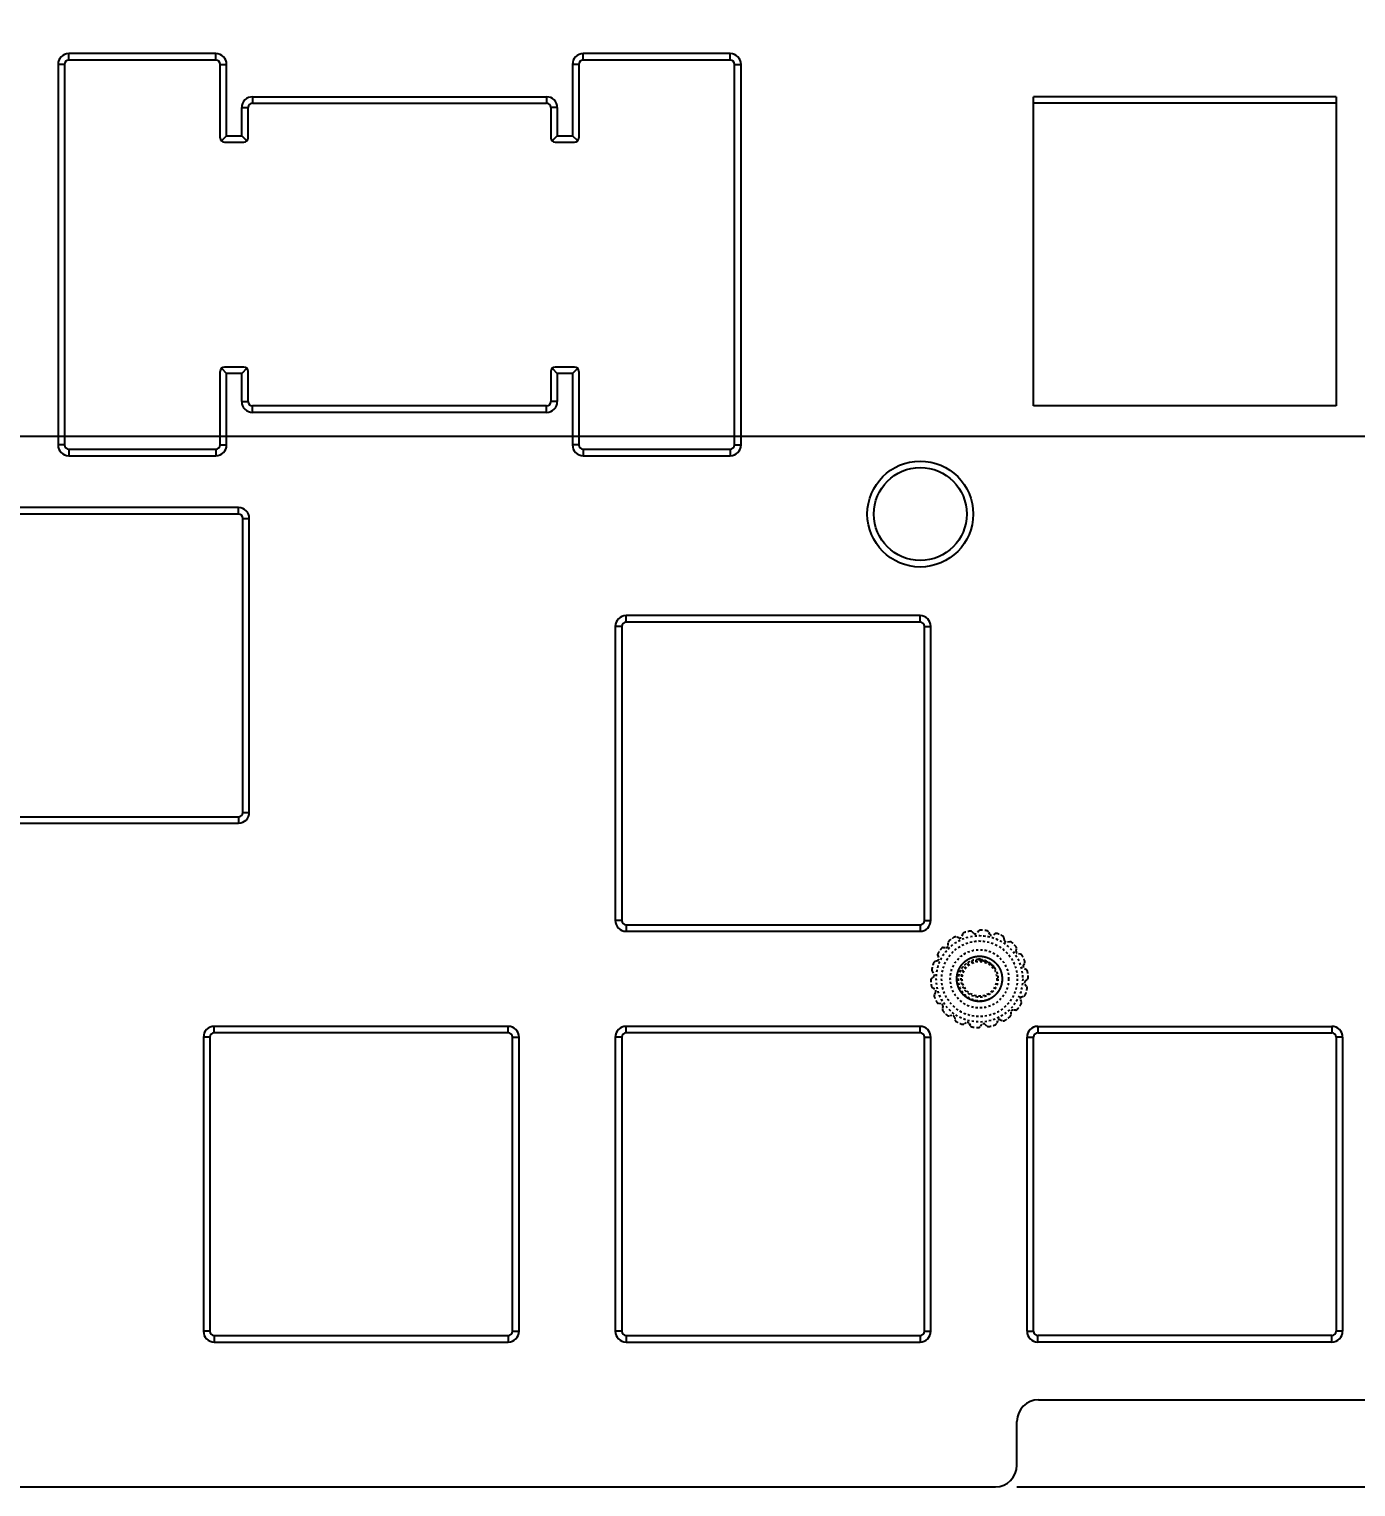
# Model space of a CAD drawing. Header units: inches. Extents: x 1466 to 2556, y -36 to 323.
# Drawn here: x 1826.7 to 1888.1, y 133.9 to 201.4 of the extents above; entities that cross this region are included whole.
import ezdxf

# ---------------------------------------------------------------- set-up
doc = ezdxf.new("R2010")
doc.units = ezdxf.units.IN
doc.header["$LTSCALE"] = 0.909449
doc.header["$MEASUREMENT"] = 0
doc.header["$PDMODE"] = 3
doc.header["$PDSIZE"] = 0.3125
doc.linetypes.add('HIDDEN', pattern=[0.2, 0.1, -0.1])
doc.linetypes.add('PHANTOM', pattern=[0.8, 0.45, -0.05, 0.1, -0.05, 0.1, -0.05])
doc.layers.get('0').update_dxf_attribs({"linetype": 'CONTINUOUS'})
doc.layers.get('Defpoints').update_dxf_attribs({"linetype": 'CONTINUOUS'})
doc.layers.add('DEFAULT_2', color=8, linetype='HIDDEN')
doc.layers.add('DEFAULT_3', color=7, linetype='PHANTOM')
doc.styles.get("Standard").update_dxf_attribs({"font": 'txt', "width": 0.8})
doc.dimstyles.get("Standard").update_dxf_attribs({"dimtxt": 6, "dimasz": 4.5, "dimexe": 1, "dimexo": 1, "dimgap": 0.09, "dimtad": 0, "dimzin": 1, "dimdsep": 46, "dimtxsty": 'STANDARD', "dimcen": 0.09, "dimclrd": 5, "dimclre": 5, "dimclrt": 1, "dimadec": 0, "dimazin": 0, "dimtp": 0.01, "dimtm": 0.01, "dimtfac": 1, "dimtofl": 0, "dimtmove": 0, "dimatfit": 3, "dimfxl": 1, "dimtolj": 1, "dimtzin": 4, "dimarcsym": 0})

# ---------------------------------------------------------------- blocks, each defined once
blk = doc.blocks.new('*D40')
at = {"layer": 'DEFAULT_3', "color": 3, "linetype": 'ByBlock', "lineweight": -2}
for p, q in [((1575.396, 189.462), (1575.396, 181.532)), ((1894.492, 189.462), (1894.492, 181.532)), ((1575.396, 182.532), (1570.896, 182.532)), ((1889.992, 182.532), (1579.896, 182.532))]:
    blk.add_line(p, q, dxfattribs=at)
at = {"layer": 'DEFAULT_3', "color": 3, "linetype": 'ByBlock'}
for points in [[(1579.896, 183.282), (1579.896, 181.782), (1575.396, 182.532)], [(1889.992, 183.282), (1889.992, 181.782), (1894.492, 182.532)]]:
    blk.add_solid(points, dxfattribs=at)
at = {"layer": 'Defpoints', "color": 0, "linetype": 'ByBlock'}
for p in [(1575.396, 190.462), (1894.492, 190.462), (1894.492, 182.532)]:
    blk.add_point(p, dxfattribs=at)
at = {"layer": 'DEFAULT_3', "color": 3, "linetype": 'ByBlock', "insert": (1554.006, 182.532), "char_height": 6, "attachment_point": 5}
blk.add_mtext('\\A1;319.10%%P0.1', dxfattribs=at)
blk = doc.blocks.new('*D37')
at = {"layer": 'DEFAULT_3', "color": 3, "linetype": 'ByBlock', "lineweight": -2}
for p, q in [((1885.63, 243.947), (1914.731, 243.947)), ((1913.731, 239.447), (1913.731, 208.459)), ((1913.731, 142.477), (1913.731, 173.079)), ((1889.992, 137.977), (1914.731, 137.977))]:
    blk.add_line(p, q, dxfattribs=at)
at = {"layer": 'DEFAULT_3', "color": 3, "linetype": 'ByBlock'}
for points in [[(1912.981, 239.447), (1914.481, 239.447), (1913.731, 243.947)], [(1912.981, 142.477), (1914.481, 142.477), (1913.731, 137.977)]]:
    blk.add_solid(points, dxfattribs=at)
at = {"layer": 'Defpoints', "color": 0, "linetype": 'ByBlock'}
for p in [(1884.63, 243.947), (1888.992, 137.977), (1913.731, 137.977)]:
    blk.add_point(p, dxfattribs=at)
at = {"layer": 'DEFAULT_3', "color": 3, "linetype": 'ByBlock', "insert": (1913.731, 190.769), "char_height": 6, "attachment_point": 5, "rotation": 90}
blk.add_mtext('\\A1;105.97%%P0.1', dxfattribs=at)
blk = doc.blocks.new('*D43')
at = {"layer": 'DEFAULT_3', "color": 3, "linetype": 'ByBlock', "lineweight": -2}
for p, q in [((1863.427, 246.947), (1937.19, 246.947)), ((1936.19, 242.447), (1936.19, 207.469)), ((1936.19, 138.447), (1936.19, 174.489)), ((1872.427, 133.947), (1937.19, 133.947))]:
    blk.add_line(p, q, dxfattribs=at)
at = {"layer": 'DEFAULT_3', "color": 3, "linetype": 'ByBlock'}
for points in [[(1935.44, 242.447), (1936.94, 242.447), (1936.19, 246.947)], [(1935.44, 138.447), (1936.94, 138.447), (1936.19, 133.947)]]:
    blk.add_solid(points, dxfattribs=at)
at = {"layer": 'Defpoints', "color": 0, "linetype": 'ByBlock'}
for p in [(1862.427, 246.947), (1936.19, 246.947), (1871.427, 133.947)]:
    blk.add_point(p, dxfattribs=at)
at = {"layer": 'DEFAULT_3', "color": 3, "linetype": 'ByBlock', "insert": (1936.19, 190.979), "char_height": 6, "attachment_point": 5, "rotation": 90}
blk.add_mtext('\\A1;113.00%%P0.1', dxfattribs=at)

msp = doc.modelspace()

# ---------------------------------------------------------------- linework, layer by layer
at = {"color": 7, "linetype": 'Continuous'}
for p, q in [((1828.362, 199.747), (1828.062, 199.747)), ((1828.062, 199.747), (1828.062, 182.147)), ((1828.362, 199.747), (1828.362, 182.147)), ((1835.362, 200.247), (1828.562, 200.247)), ((1828.562, 199.947), (1828.562, 200.247)), ((1835.362, 199.947), (1828.562, 199.947)), ((1835.362, 199.947), (1835.362, 200.247)), ((1835.562, 199.747), (1835.862, 199.747)), ((1835.562, 196.347), (1835.562, 199.747)), ((1835.862, 196.447), (1835.862, 199.747)), ((1852.162, 199.747), (1851.862, 199.747)), ((1851.862, 199.747), (1851.862, 196.447)), ((1852.162, 199.747), (1852.162, 196.347)), ((1859.162, 200.247), (1852.362, 200.247)), ((1852.362, 199.947), (1852.362, 200.247)), ((1859.162, 199.947), (1852.362, 199.947)), ((1859.162, 199.947), (1859.162, 200.247)), ((1859.362, 199.747), (1859.662, 199.747)), ((1859.362, 182.147), (1859.362, 199.747)), ((1859.662, 182.147), (1859.662, 199.747)), ((1837.062, 198.247), (1850.662, 198.247)), ((1837.062, 198.247), (1837.062, 197.947)), ((1850.662, 198.247), (1850.662, 197.947)), ((1887.192, 198.247), (1873.192, 198.247)), ((1873.192, 183.947), (1873.192, 198.247)), ((1887.192, 198.247), (1887.192, 183.947)), ((1836.562, 197.747), (1836.862, 197.747)), ((1836.562, 196.447), (1836.562, 197.747)), ((1836.862, 196.347), (1836.862, 197.747)), ((1837.062, 197.947), (1850.662, 197.947)), ((1851.162, 197.747), (1850.862, 197.747)), ((1850.862, 197.747), (1850.862, 196.347)), ((1851.162, 197.747), (1851.162, 196.447)), ((1887.192, 197.947), (1873.192, 197.947)), ((1835.621, 196.205), (1835.862, 196.447)), ((1835.862, 196.447), (1836.562, 196.447)), ((1836.804, 196.205), (1836.562, 196.447)), ((1850.921, 196.205), (1851.162, 196.447)), ((1851.162, 196.447), (1851.862, 196.447)), ((1852.104, 196.205), (1851.862, 196.447)), ((1835.762, 196.147), (1836.662, 196.147)), ((1851.062, 196.147), (1851.962, 196.147)), ((1835.562, 182.147), (1835.562, 185.547)), ((1835.621, 185.688), (1835.862, 185.447)), ((1836.662, 185.747), (1835.762, 185.747)), ((1836.562, 185.447), (1835.862, 185.447)), ((1835.862, 182.147), (1835.862, 185.447)), ((1836.804, 185.688), (1836.562, 185.447)), ((1836.562, 184.147), (1836.562, 185.447)), ((1836.862, 184.147), (1836.862, 185.547)), ((1850.862, 185.547), (1850.862, 184.147)), ((1850.921, 185.688), (1851.162, 185.447)), ((1851.962, 185.747), (1851.062, 185.747)), ((1851.862, 185.447), (1851.162, 185.447)), ((1851.162, 185.447), (1851.162, 184.147)), ((1852.104, 185.688), (1851.862, 185.447)), ((1851.862, 185.447), (1851.862, 182.147)), ((1852.162, 185.547), (1852.162, 182.147)), ((1836.562, 184.147), (1836.862, 184.147)), ((1851.162, 184.147), (1850.862, 184.147)), ((1850.662, 183.947), (1837.062, 183.947)), ((1837.062, 183.647), (1837.062, 183.947)), ((1850.662, 183.647), (1837.062, 183.647)), ((1850.662, 183.647), (1850.662, 183.947)), ((1887.192, 183.947), (1873.192, 183.947)), ((1828.362, 182.147), (1828.062, 182.147)), ((1835.562, 182.147), (1835.862, 182.147)), ((1852.162, 182.147), (1851.862, 182.147)), ((1859.362, 182.147), (1859.662, 182.147)), ((1828.562, 181.947), (1835.362, 181.947)), ((1828.562, 181.947), (1828.562, 181.647)), ((1828.562, 181.647), (1835.362, 181.647)), ((1835.362, 181.947), (1835.362, 181.647)), ((1852.362, 181.947), (1859.162, 181.947)), ((1852.362, 181.947), (1852.362, 181.647)), ((1852.362, 181.647), (1859.162, 181.647)), ((1859.162, 181.947), (1859.162, 181.647)), ((1836.412, 179.247), (1822.812, 179.247)), ((1836.412, 178.947), (1822.812, 178.947)), ((1836.412, 178.947), (1836.412, 179.247)), ((1836.612, 178.747), (1836.912, 178.747)), ((1836.612, 165.147), (1836.612, 178.747)), ((1836.912, 165.147), (1836.912, 178.747)), ((1867.942, 174.247), (1854.342, 174.247)), ((1854.342, 173.947), (1854.342, 174.247)), ((1867.942, 173.947), (1867.942, 174.247)), ((1854.142, 173.747), (1853.842, 173.747)), ((1853.842, 173.747), (1853.842, 160.147)), ((1854.142, 173.747), (1854.142, 160.147)), ((1867.942, 173.947), (1854.342, 173.947)), ((1868.142, 173.747), (1868.442, 173.747)), ((1868.142, 160.147), (1868.142, 173.747)), ((1868.442, 160.147), (1868.442, 173.747)), ((1822.812, 164.947), (1836.412, 164.947)), ((1822.812, 164.647), (1836.412, 164.647)), ((1836.412, 164.947), (1836.412, 164.647)), ((1836.612, 165.147), (1836.912, 165.147)), ((1854.142, 160.147), (1853.842, 160.147)), ((1854.342, 159.947), (1867.942, 159.947)), ((1854.342, 159.947), (1854.342, 159.647)), ((1867.942, 159.947), (1867.942, 159.647)), ((1868.142, 160.147), (1868.442, 160.147)), ((1854.342, 159.647), (1867.942, 159.647)), ((1848.892, 155.247), (1835.292, 155.247)), ((1835.292, 154.947), (1835.292, 155.247)), ((1848.892, 154.947), (1848.892, 155.247)), ((1867.942, 155.247), (1854.342, 155.247)), ((1854.342, 154.947), (1854.342, 155.247)), ((1867.942, 154.947), (1867.942, 155.247)), ((1873.392, 155.247), (1886.992, 155.247)), ((1873.392, 155.247), (1873.392, 154.947)), ((1886.992, 155.247), (1886.992, 154.947)), ((1835.092, 154.747), (1834.792, 154.747)), ((1834.792, 154.747), (1834.792, 141.147)), ((1835.092, 154.747), (1835.092, 141.147)), ((1848.892, 154.947), (1835.292, 154.947)), ((1849.092, 154.747), (1849.392, 154.747)), ((1849.092, 141.147), (1849.092, 154.747)), ((1849.392, 141.147), (1849.392, 154.747)), ((1854.142, 154.747), (1853.842, 154.747)), ((1853.842, 154.747), (1853.842, 141.147)), ((1854.142, 154.747), (1854.142, 141.147)), ((1867.942, 154.947), (1854.342, 154.947)), ((1868.142, 154.747), (1868.442, 154.747)), ((1868.142, 141.147), (1868.142, 154.747)), ((1868.442, 141.147), (1868.442, 154.747)), ((1872.892, 154.747), (1873.192, 154.747)), ((1872.892, 141.147), (1872.892, 154.747)), ((1873.192, 141.147), (1873.192, 154.747)), ((1873.392, 154.947), (1886.992, 154.947)), ((1887.492, 154.747), (1887.192, 154.747)), ((1887.192, 154.747), (1887.192, 141.147)), ((1887.492, 154.747), (1887.492, 141.147)), ((1835.092, 141.147), (1834.792, 141.147)), ((1835.292, 140.947), (1848.892, 140.947)), ((1835.292, 140.947), (1835.292, 140.647)), ((1848.892, 140.947), (1848.892, 140.647)), ((1849.092, 141.147), (1849.392, 141.147)), ((1854.142, 141.147), (1853.842, 141.147)), ((1854.342, 140.947), (1867.942, 140.947)), ((1854.342, 140.947), (1854.342, 140.647)), ((1867.942, 140.947), (1867.942, 140.647)), ((1868.142, 141.147), (1868.442, 141.147)), ((1872.892, 141.147), (1873.192, 141.147)), ((1886.992, 140.947), (1873.392, 140.947)), ((1873.392, 140.647), (1873.392, 140.947)), ((1886.992, 140.647), (1886.992, 140.947)), ((1887.492, 141.147), (1887.192, 141.147)), ((1835.292, 140.647), (1848.892, 140.647)), ((1854.342, 140.647), (1867.942, 140.647)), ((1886.992, 140.647), (1873.392, 140.647)), ((1873.427, 137.977), (1888.992, 137.977)), ((1872.427, 134.947), (1872.427, 136.977)), ((1809.427, 133.947), (1871.427, 133.947))]:
    msp.add_line(p, q, dxfattribs=at)
for radius in [2.45, 2.15]:
    msp.add_circle((1867.952, 178.947), radius, dxfattribs=at)
for centre, radius, start, end in [((1828.562, 199.747), 0.5, 90, 180), ((1828.562, 199.747), 0.2, 90, 180), ((1835.362, 199.747), 0.5, 0, 90), ((1835.362, 199.747), 0.2, 0, 90), ((1852.362, 199.747), 0.5, 90, 180), ((1852.362, 199.747), 0.2, 90, 180), ((1859.162, 199.747), 0.5, 0, 90), ((1859.162, 199.747), 0.2, 0, 90), ((1837.062, 197.747), 0.5, 90, 180), ((1850.662, 197.747), 0.5, 0, 90), ((1837.062, 197.747), 0.2, 90, 180), ((1850.662, 197.747), 0.2, 0, 90), ((1835.762, 196.347), 0.2, 180, 270), ((1836.662, 196.347), 0.2, 270, 0), ((1851.062, 196.347), 0.2, 180, 270), ((1851.962, 196.347), 0.2, 270, 0), ((1835.762, 185.547), 0.2, 90, 180), ((1836.662, 185.547), 0.2, 0, 90), ((1851.062, 185.547), 0.2, 90, 180), ((1851.962, 185.547), 0.2, 0, 90), ((1837.062, 184.147), 0.5, 180, 270), ((1837.062, 184.147), 0.2, 180, 270), ((1850.662, 184.147), 0.5, 270, 0), ((1850.662, 184.147), 0.2, 270, 0), ((1828.562, 182.147), 0.5, 180, 270), ((1828.562, 182.147), 0.2, 180, 270), ((1835.362, 182.147), 0.5, 270, 0), ((1835.362, 182.147), 0.2, 270, 0), ((1852.362, 182.147), 0.5, 180, 270), ((1852.362, 182.147), 0.2, 180, 270), ((1859.162, 182.147), 0.5, 270, 0), ((1859.162, 182.147), 0.2, 270, 0), ((1836.412, 178.747), 0.5, 0, 90), ((1836.412, 178.747), 0.2, 0, 90), ((1854.342, 173.747), 0.5, 90, 180), ((1867.942, 173.747), 0.5, 0, 90), ((1854.342, 173.747), 0.2, 90, 180), ((1867.942, 173.747), 0.2, 0, 90), ((1836.412, 165.147), 0.5, 270, 0), ((1836.412, 165.147), 0.2, 270, 0), ((1854.342, 160.147), 0.5, 180, 270), ((1854.342, 160.147), 0.2, 180, 270), ((1867.942, 160.147), 0.5, 270, 0), ((1867.942, 160.147), 0.2, 270, 0), ((1835.292, 154.747), 0.5, 90, 180), ((1848.892, 154.747), 0.5, 0, 90), ((1854.342, 154.747), 0.5, 90, 180), ((1867.942, 154.747), 0.5, 0, 90), ((1873.392, 154.747), 0.5, 90, 180), ((1886.992, 154.747), 0.5, 0, 90), ((1835.292, 154.747), 0.2, 90, 180), ((1848.892, 154.747), 0.2, 0, 90), ((1854.342, 154.747), 0.2, 90, 180), ((1867.942, 154.747), 0.2, 0, 90), ((1873.392, 154.747), 0.2, 90, 180), ((1886.992, 154.747), 0.2, 0, 90), ((1835.292, 141.147), 0.5, 180, 270), ((1835.292, 141.147), 0.2, 180, 270), ((1848.892, 141.147), 0.5, 270, 0), ((1848.892, 141.147), 0.2, 270, 0), ((1854.342, 141.147), 0.5, 180, 270), ((1854.342, 141.147), 0.2, 180, 270), ((1867.942, 141.147), 0.5, 270, 0), ((1867.942, 141.147), 0.2, 270, 0), ((1873.392, 141.147), 0.5, 180, 270), ((1873.392, 141.147), 0.2, 180, 270), ((1886.992, 141.147), 0.5, 270, 0), ((1886.992, 141.147), 0.2, 270, 0), ((1873.427, 136.977), 1, 90, 180), ((1871.427, 134.947), 1, 270, 0)]:
    msp.add_arc(centre, radius, start, end, dxfattribs=at)
at = {"layer": 'DEFAULT_2', "color": 8, "linetype": 'HIDDEN'}
for p, q in [((1869.734, 159.337), (1869.604, 159.383)), ((1869.906, 159.518), (1869.86, 159.396)), ((1870.438, 159.551), (1870.332, 159.638)), ((1870.662, 159.662), (1870.577, 159.563)), ((1871.173, 159.511), (1871.103, 159.629)), ((1871.421, 159.538), (1871.308, 159.475)), ((1871.85, 159.222), (1871.824, 159.357)), ((1872.093, 159.163), (1871.964, 159.142)), ((1868.759, 158.528), (1868.802, 158.405)), ((1869.015, 158.894), (1869.145, 158.895)), ((1869.244, 158.994), (1869.245, 159.124)), ((1870.692, 158.297), (1870.692, 158.494)), ((1872.387, 158.719), (1872.409, 158.855)), ((1872.595, 158.58), (1872.467, 158.605)), ((1868.506, 157.802), (1868.588, 157.701)), ((1868.743, 158.279), (1868.614, 158.23)), ((1872.72, 158.063), (1872.787, 158.182)), ((1872.868, 157.861), (1872.756, 157.928)), ((1868.576, 157.562), (1868.472, 157.472)), ((1872.796, 157.193), (1872.878, 157.092)), ((1872.808, 157.332), (1872.913, 157.421)), ((1868.628, 156.966), (1868.516, 157.032)), ((1868.664, 156.831), (1868.597, 156.711)), ((1872.582, 156.488), (1872.625, 156.366)), ((1872.641, 156.615), (1872.77, 156.664)), ((1868.917, 156.289), (1868.789, 156.313)), ((1868.997, 156.175), (1868.975, 156.039)), ((1872.141, 155.9), (1872.139, 155.77)), ((1872.369, 156), (1872.239, 155.998)), ((1869.42, 155.752), (1869.292, 155.731)), ((1869.534, 155.672), (1869.56, 155.537)), ((1870.076, 155.419), (1869.963, 155.355)), ((1870.211, 155.383), (1870.282, 155.264)), ((1870.807, 155.331), (1870.723, 155.232)), ((1870.946, 155.343), (1871.053, 155.256)), ((1871.524, 155.498), (1871.478, 155.376)), ((1871.651, 155.557), (1871.78, 155.511))]:
    msp.add_line(p, q, dxfattribs=at)
for radius in [2, 1.75, 1.35, 0.85, 0.8]:
    msp.add_circle((1870.692, 157.447), radius, dxfattribs=at)
for centre, radius, start, end in [((1869.345, 159.123), 0.1, 128.78772, 179.31073), ((1870.692, 157.447), 2.25, 121.21228, 128.78772), ((1869.578, 159.286), 0.1, 70.68927, 121.21228), ((1869.767, 159.431), 0.1, 250.68927, 339.31073), ((1870, 159.482), 0.1, 108.78772, 159.31073), ((1870.692, 157.447), 2.25, 101.21228, 108.78772), ((1870.274, 159.556), 0.1, 50.68927, 101.21228), ((1870.501, 159.628), 0.1, 230.68927, 319.31073), ((1870.738, 159.596), 0.1, 88.78772, 139.31073), ((1870.692, 157.447), 2.25, 81.21228, 88.78772), ((1871.021, 159.572), 0.1, 30.68927, 81.21228), ((1871.259, 159.562), 0.1, 210.68927, 299.31073), ((1871.47, 159.451), 0.1, 68.78772, 119.31073), ((1870.692, 157.447), 2.25, 61.21228, 68.78772), ((1871.728, 159.331), 0.1, 10.68927, 61.21228), ((1871.948, 159.241), 0.1, 190.68927, 279.31073), ((1872.109, 159.064), 0.1, 48.78772, 99.31073), ((1870.692, 157.447), 2.25, 41.21228, 48.78772), ((1868.853, 158.561), 0.1, 148.78772, 199.31073), ((1870.692, 157.447), 2.25, 141.21228, 148.78772), ((1869.016, 158.794), 0.1, 90.68927, 141.21228), ((1869.144, 158.995), 0.1, 270.68927, 359.31073), ((1872.31, 158.863), 0.1, 350.68927, 41.21228), ((1872.486, 158.703), 0.1, 170.68927, 259.31073), ((1872.576, 158.482), 0.1, 28.78772, 79.31073), ((1870.692, 157.447), 2.25, 21.21228, 28.78772), ((1868.583, 157.865), 0.1, 168.78772, 219.31073), ((1870.692, 157.447), 2.25, 161.21228, 168.78772), ((1868.657, 158.139), 0.1, 110.68927, 161.21228), ((1868.708, 158.372), 0.1, 290.68927, 19.31073), ((1872.807, 158.014), 0.1, 150.68927, 239.31073), ((1872.696, 158.225), 0.1, 330.68927, 21.21228), ((1872.817, 157.775), 0.1, 8.78772, 59.31073), ((1870.692, 157.447), 2.25, 1.21228, 8.78772), ((1868.543, 157.401), 0.1, 130.68927, 181.21228), ((1870.692, 157.447), 2.25, 181.21228, 188.78772), ((1868.511, 157.638), 0.1, 310.68927, 39.31073), ((1872.874, 157.256), 0.1, 130.68927, 219.31073), ((1872.842, 157.492), 0.1, 310.68927, 1.21228), ((1868.567, 157.118), 0.1, 188.78772, 239.31073), ((1868.688, 156.669), 0.1, 150.68927, 201.21228), ((1870.692, 157.447), 2.25, 201.21228, 208.78772), ((1868.577, 156.88), 0.1, 330.68927, 59.31073), ((1872.677, 156.521), 0.1, 110.68927, 199.31073), ((1872.728, 156.754), 0.1, 290.68927, 341.21228), ((1870.692, 157.447), 2.25, 341.21228, 348.78772), ((1872.801, 157.029), 0.1, 348.78772, 39.31073), ((1868.808, 156.411), 0.1, 208.78772, 259.31073), ((1868.898, 156.191), 0.1, 350.68927, 79.31073), ((1869.075, 156.03), 0.1, 170.68927, 221.21228), ((1870.692, 157.447), 2.25, 221.21228, 228.78772), ((1872.039, 155.771), 0.1, 308.78772, 359.31073), ((1872.241, 155.898), 0.1, 90.68927, 179.31073), ((1872.368, 156.1), 0.1, 270.68927, 321.21228), ((1870.692, 157.447), 2.25, 321.21228, 328.78772), ((1872.531, 156.333), 0.1, 328.78772, 19.31073), ((1869.276, 155.829), 0.1, 228.78772, 279.31073), ((1869.436, 155.653), 0.1, 10.68927, 99.31073), ((1869.657, 155.563), 0.1, 190.68927, 241.21228), ((1870.692, 157.447), 2.25, 241.21228, 248.78772), ((1869.914, 155.442), 0.1, 248.78772, 299.31073), ((1870.125, 155.332), 0.1, 30.68927, 119.31073), ((1870.364, 155.322), 0.1, 210.68927, 261.21228), ((1870.692, 157.447), 2.25, 261.21228, 268.78772), ((1870.647, 155.297), 0.1, 268.78772, 319.31073), ((1870.883, 155.265), 0.1, 50.68927, 139.31073), ((1871.11, 155.338), 0.1, 230.68927, 281.21228), ((1870.692, 157.447), 2.25, 281.21228, 288.78772), ((1871.385, 155.411), 0.1, 288.78772, 339.31073), ((1871.618, 155.462), 0.1, 70.68927, 159.31073), ((1871.806, 155.608), 0.1, 250.68927, 301.21228), ((1870.692, 157.447), 2.25, 301.21228, 308.78772)]:
    msp.add_arc(centre, radius, start, end, dxfattribs=at)
for points, knots in [([(1870.692, 158.494), (1870.788, 158.494), (1870.981, 158.468), (1871.247, 158.35), (1871.473, 158.166), (1871.638, 157.926), (1871.734, 157.65), (1871.749, 157.359), (1871.686, 157.075), (1871.547, 156.819), (1871.344, 156.609), (1871.091, 156.464), (1870.856, 156.404), (1870.663, 156.396), (1870.472, 156.415), (1870.286, 156.473), (1870.118, 156.567), (1870.002, 156.654), (1869.9, 156.757), (1869.813, 156.872), (1869.742, 156.998), (1869.689, 157.133), (1869.656, 157.274), (1869.642, 157.417), (1869.647, 157.562), (1869.673, 157.704), (1869.719, 157.842), (1869.782, 157.972), (1869.863, 158.092), (1869.959, 158.2), (1870.07, 158.293), (1870.192, 158.371), (1870.323, 158.431), (1870.508, 158.486), (1870.702, 158.502), (1870.893, 158.478), (1871.079, 158.429), (1871.253, 158.34), (1871.404, 158.22), (1871.536, 158.081), (1871.663, 157.873), (1871.743, 157.593), (1871.743, 157.302), (1871.639, 156.93), (1871.321, 156.541), (1870.846, 156.379), (1870.461, 156.412), (1870.188, 156.513), (1869.953, 156.686), (1869.803, 156.878), (1869.719, 157.051), (1869.659, 157.234), (1869.637, 157.427), (1869.655, 157.619), (1869.7, 157.806), (1869.783, 157.983), (1869.899, 158.136), (1870.001, 158.239), (1870.117, 158.326), (1870.243, 158.397), (1870.378, 158.45), (1870.518, 158.483), (1870.662, 158.497), (1870.807, 158.491), (1870.949, 158.466), (1871.087, 158.421), (1871.217, 158.357), (1871.337, 158.277), (1871.445, 158.18), (1871.538, 158.07), (1871.616, 157.948), (1871.676, 157.816), (1871.718, 157.678), (1871.747, 157.487), (1871.733, 157.245), (1871.639, 156.969), (1871.473, 156.729), (1871.249, 156.543), (1870.982, 156.427), (1870.693, 156.386), (1870.405, 156.426), (1870.137, 156.542), (1869.913, 156.728), (1869.746, 156.967), (1869.652, 157.242), (1869.635, 157.533), (1869.677, 157.723), (1869.711, 157.813)], [0, 0, 0, 0, 0.015621, 0.031242, 0.046862, 0.062483, 0.078103, 0.093723, 0.109344, 0.124965, 0.140586, 0.156207, 0.171827, 0.179656, 0.187485, 0.203106, 0.210935, 0.218764, 0.226593, 0.234422, 0.242251, 0.25008, 0.257908, 0.265738, 0.273566, 0.281395, 0.289224, 0.297053, 0.304882, 0.312711, 0.32054, 0.328369, 0.336198, 0.344027, 0.359649, 0.367478, 0.375306, 0.390927, 0.398756, 0.406585, 0.422206, 0.437826, 0.453447, 0.469068, 0.500019, 0.530969, 0.54659, 0.562211, 0.577831, 0.593452, 0.60128, 0.609109, 0.62473, 0.632559, 0.640388, 0.65601, 0.663839, 0.671669, 0.679498, 0.687327, 0.695156, 0.702984, 0.710814, 0.718643, 0.726472, 0.7343, 0.742129, 0.749958, 0.757787, 0.765615, 0.773444, 0.781273, 0.789102, 0.796931, 0.812552, 0.828172, 0.843793, 0.859414, 0.875036, 0.890657, 0.906277, 0.921898, 0.937518, 0.953138, 0.968758, 0.984379, 1, 1, 1, 1]), ([(1870.006, 156.655), (1869.934, 156.718), (1869.805, 156.864), (1869.702, 157.084), (1869.656, 157.271), (1869.637, 157.463), (1869.663, 157.705), (1869.772, 157.975), (1869.951, 158.205), (1870.185, 158.379), (1870.458, 158.481), (1870.748, 158.507), (1871.034, 158.451), (1871.294, 158.32), (1871.509, 158.123), (1871.637, 157.917), (1871.703, 157.736), (1871.732, 157.594), (1871.743, 157.45), (1871.734, 157.305), (1871.704, 157.164), (1871.639, 156.982), (1871.538, 156.816), (1871.406, 156.676), (1871.293, 156.585), (1871.169, 156.511), (1871.036, 156.454), (1870.897, 156.416), (1870.753, 156.398), (1870.608, 156.4), (1870.465, 156.421), (1870.326, 156.461), (1870.151, 156.541), (1869.994, 156.656), (1869.865, 156.799), (1869.757, 156.958), (1869.683, 157.139), (1869.648, 157.328), (1869.639, 157.521), (1869.679, 157.76), (1869.782, 157.981), (1869.898, 158.134), (1870.033, 158.271), (1870.236, 158.405), (1870.514, 158.492), (1870.806, 158.502), (1871.088, 158.43), (1871.341, 158.286), (1871.511, 158.112), (1871.615, 157.95), (1871.695, 157.775), (1871.749, 157.538), (1871.737, 157.295), (1871.687, 157.109), (1871.613, 156.931), (1871.502, 156.771), (1871.363, 156.638), (1871.206, 156.526), (1871.028, 156.446), (1870.84, 156.406), (1870.696, 156.396), (1870.551, 156.406), (1870.41, 156.435), (1870.273, 156.483), (1870.145, 156.55), (1870.027, 156.634), (1869.922, 156.733), (1869.83, 156.845), (1869.732, 157.01), (1869.668, 157.194), (1869.643, 157.385), (1869.644, 157.53), (1869.666, 157.673), (1869.707, 157.812), (1869.766, 157.944), (1869.869, 158.107), (1870.004, 158.247), (1870.164, 158.355), (1870.336, 158.44), (1870.572, 158.5), (1870.863, 158.494), (1871.141, 158.407), (1871.386, 158.25), (1871.578, 158.03), (1871.704, 157.767), (1871.752, 157.48), (1871.727, 157.238), (1871.667, 157.055), (1871.583, 156.882), (1871.435, 156.689), (1871.278, 156.573), (1871.194, 156.527)], [0, 0, 0, 0, 0.01561, 0.031221, 0.039045, 0.046868, 0.062479, 0.078089, 0.093699, 0.10931, 0.12492, 0.140531, 0.156141, 0.171752, 0.187361, 0.202972, 0.210796, 0.21862, 0.226444, 0.234268, 0.242091, 0.249915, 0.265526, 0.27335, 0.281173, 0.288997, 0.296821, 0.304645, 0.312468, 0.320292, 0.328116, 0.33594, 0.343764, 0.359376, 0.367199, 0.375023, 0.390634, 0.398458, 0.406281, 0.421892, 0.437502, 0.445326, 0.45315, 0.46876, 0.48437, 0.499981, 0.515591, 0.531202, 0.546813, 0.554636, 0.56246, 0.57807, 0.593681, 0.601504, 0.609328, 0.624939, 0.632763, 0.640587, 0.656198, 0.664022, 0.671846, 0.67967, 0.687494, 0.695317, 0.703141, 0.710965, 0.718789, 0.726612, 0.734436, 0.750047, 0.757871, 0.765695, 0.773518, 0.781342, 0.789166, 0.79699, 0.812601, 0.820425, 0.828248, 0.843859, 0.859469, 0.87508, 0.89069, 0.9063, 0.921911, 0.937521, 0.953131, 0.960955, 0.968779, 0.98439, 1, 1, 1, 1]), ([(1869.711, 157.813), (1869.744, 157.903), (1869.836, 158.074), (1870.04, 158.283), (1870.292, 158.43), (1870.574, 158.501), (1870.865, 158.494), (1871.143, 158.406), (1871.388, 158.248), (1871.579, 158.028), (1871.705, 157.765), (1871.752, 157.478), (1871.726, 157.236), (1871.666, 157.053), (1871.582, 156.88), (1871.463, 156.726), (1871.316, 156.601), (1871.194, 156.524), (1871.062, 156.463), (1870.924, 156.422), (1870.781, 156.4), (1870.636, 156.398), (1870.492, 156.415), (1870.353, 156.452), (1870.219, 156.508), (1870.095, 156.582), (1869.982, 156.673), (1869.882, 156.777), (1869.798, 156.895), (1869.731, 157.023), (1869.682, 157.159), (1869.652, 157.301), (1869.641, 157.445), (1869.654, 157.637), (1869.707, 157.825), (1869.796, 157.996), (1869.908, 158.153), (1870.051, 158.285), (1870.216, 158.384), (1870.393, 158.459), (1870.632, 158.506), (1870.922, 158.483), (1871.195, 158.38), (1871.507, 158.153), (1871.761, 157.72), (1871.746, 157.217), (1871.581, 156.869), (1871.391, 156.648), (1871.147, 156.489), (1870.915, 156.415), (1870.723, 156.396), (1870.531, 156.404), (1870.342, 156.451), (1870.169, 156.536), (1870.009, 156.643), (1869.872, 156.782), (1869.769, 156.945), (1869.709, 157.076), (1869.667, 157.215), (1869.645, 157.358), (1869.643, 157.503), (1869.66, 157.646), (1869.698, 157.786), (1869.754, 157.919), (1869.827, 158.044), (1869.917, 158.157), (1870.023, 158.256), (1870.14, 158.341), (1870.268, 158.408), (1870.404, 158.457), (1870.546, 158.487), (1870.69, 158.497), (1870.834, 158.488), (1871.023, 158.449), (1871.246, 158.352), (1871.471, 158.167), (1871.637, 157.928), (1871.733, 157.653), (1871.749, 157.362), (1871.687, 157.077), (1871.548, 156.821), (1871.346, 156.611), (1871.094, 156.465), (1870.811, 156.392), (1870.52, 156.4), (1870.242, 156.486), (1870.079, 156.592), (1870.006, 156.655)], [0, 0, 0, 0, 0.015621, 0.031242, 0.046862, 0.062483, 0.078103, 0.093724, 0.109344, 0.124965, 0.140586, 0.156207, 0.171828, 0.179656, 0.187485, 0.203106, 0.210935, 0.218764, 0.226593, 0.234422, 0.242251, 0.25008, 0.257908, 0.265738, 0.273566, 0.281395, 0.289224, 0.297053, 0.304882, 0.312711, 0.32054, 0.328369, 0.336198, 0.344027, 0.359649, 0.367478, 0.375306, 0.390928, 0.398756, 0.406585, 0.422206, 0.437826, 0.453447, 0.469068, 0.500019, 0.530969, 0.54659, 0.562211, 0.577831, 0.593452, 0.60128, 0.609109, 0.62473, 0.632559, 0.640388, 0.65601, 0.663839, 0.671669, 0.679498, 0.687327, 0.695156, 0.702985, 0.710814, 0.718643, 0.726472, 0.7343, 0.742129, 0.749958, 0.757787, 0.765615, 0.773444, 0.781273, 0.789102, 0.796931, 0.812552, 0.828172, 0.843793, 0.859414, 0.875036, 0.890657, 0.906277, 0.921898, 0.937518, 0.953138, 0.968758, 0.984379, 1, 1, 1, 1]), ([(1871.194, 156.527), (1871.112, 156.487), (1870.937, 156.427), (1870.661, 156.407), (1870.435, 156.454), (1870.266, 156.526), (1870.109, 156.62), (1869.939, 156.777), (1869.818, 156.974), (1869.756, 157.147), (1869.72, 157.326), (1869.722, 157.512), (1869.762, 157.691), (1869.812, 157.819), (1869.88, 157.939), (1869.964, 158.048), (1870.063, 158.144), (1870.175, 158.223), (1870.298, 158.286), (1870.428, 158.33), (1870.564, 158.354), (1870.701, 158.357), (1870.838, 158.339), (1870.97, 158.301), (1871.095, 158.243), (1871.247, 158.141), (1871.342, 158.039), (1871.393, 157.963)], [0, 0, 0, 0, 0.062455, 0.124897, 0.18734, 0.218634, 0.249924, 0.312354, 0.374781, 0.406067, 0.437353, 0.499767, 0.531049, 0.562332, 0.593615, 0.624897, 0.656176, 0.687452, 0.718731, 0.75001, 0.781289, 0.812567, 0.843841, 0.875113, 0.906383, 0.937653, 1, 1, 1, 1]), ([(1871.393, 157.963), (1871.354, 158.015), (1871.262, 158.108), (1871.098, 158.214), (1870.913, 158.281), (1870.783, 158.296), (1870.719, 158.296)], [0, 0, 0, 0, 0.250018, 0.500012, 0.749986, 1, 1, 1, 1])]:
    msp.add_open_spline(points, degree=3, knots=knots, dxfattribs=at)
msp.add_open_spline([(1871.336, 158.002), (1871.355, 157.99), (1871.375, 157.977), (1871.393, 157.963)], degree=3, dxfattribs=at)

# ---------------------------------------------------------------- dimensions: what is measured, and where the dimension line sits
at = {"layer": 'DEFAULT_3', "linetype": 'ByBlock'}
for base, p1, p2, picture, middle in [((1936.19, 246.947), (1871.427, 133.947), (1862.427, 246.947), '*D43', (1936.19, 190.979)), ((1913.731, 137.977), (1884.63, 243.947), (1888.992, 137.977), '*D37', (1913.731, 190.769))]:
    dim = msp.add_linear_dim(base=base, p1=p1, p2=p2, angle=90, text='<>%%P0.1', dimstyle='STANDARD', override={"dimclrd": 3, "dimclre": 3, "dimclrt": 3, "dimtfillclr": 256}, dxfattribs=at)
    dim.commit()
    dim.dimension.update_dxf_attribs({"geometry": picture, "text_midpoint": middle, "dimtype": 160})
dim = msp.add_linear_dim(base=(1894.492, 182.532), p1=(1575.396, 190.462), p2=(1894.492, 190.462), text='<>%%P0.1', dimstyle='STANDARD', override={"dimclrd": 3, "dimclre": 3, "dimclrt": 3, "dimtfillclr": 256}, dxfattribs=at)
dim.commit()
dim.dimension.update_dxf_attribs({"geometry": '*D40', "text_midpoint": (1554.006, 182.532), "dimtype": 160})

doc.saveas('drawing.dxf')
